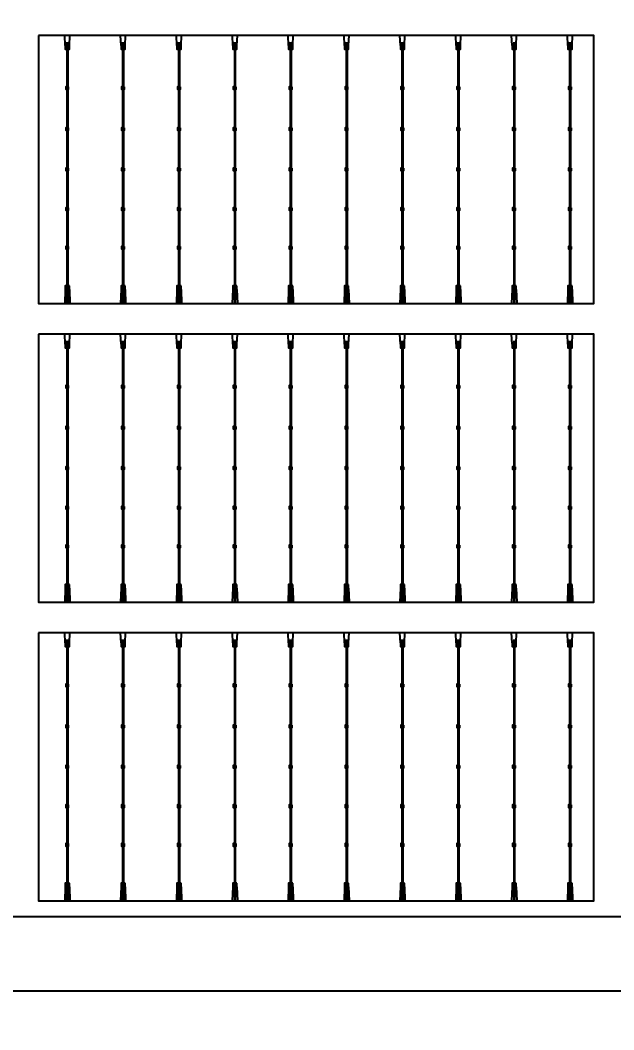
# Model space of a CAD drawing. Header units: millimetres. Extents: x 10297564 to 11610295, y -9287743 to -8409454.
# Drawn here: x 10426200 to 10428764, y -9107772 to -9103410 of the extents above; entities that cross this region are included whole.
import ezdxf

# ---------------------------------------------------------------- set-up
doc = ezdxf.new("R2010")
doc.units = ezdxf.units.MM
doc.header["$LTSCALE"] = 100
doc.layers.add('E1', color=1, linetype='Continuous')
doc.layers.add('Outline', color=5, linetype='Continuous', lineweight=25)
doc.styles.add('HL-S1', font='DotumChe.ttf')
doc.styles.add('MG', font='malgun.ttf')
doc.dimstyles.new('HL-100', dxfattribs={"dimscale": 100, "dimtxt": 3, "dimasz": 4, "dimexe": 2, "dimexo": 2, "dimgap": 1, "dimtad": 1, "dimdec": 0, "dimzin": 0, "dimlunit": 6, "dimtxsty": 'HL-S1', "dimblk": 'DOTSMALL', "dimcen": 4, "dimdle": 2, "dimclrd": 256, "dimclre": 256, "dimclrt": 4, "dimazin": 0, "dimtfac": 1, "dimtdec": 0, "dimtix": 1, "dimtmove": 2, "dimatfit": 3, "dimldrblk": 'DOTSMALL', "dimfxl": 1.5, "dimtolj": 1, "dimtzin": 0, "dimlwd": -1, "dimlwe": -1, "dimarcsym": 0})

# ---------------------------------------------------------------- blocks, each defined once
blk = doc.blocks.new('*D75')
at = {"layer": 'defpoints', "color": 0, "transparency": 16777216}
for p in [(10439230.2, -9073249.8), (10439230.2, -9073249.8), (10423426.7, -9107604.7)]:
    blk.add_point(p, dxfattribs=at)
at = {"layer": 'E1', "color": 1, "transparency": 16777216}
for p, q in [((10439593.6, -9073417), (10439593.6, -9073417)), ((10423593.8, -9107241.3), (10439063, -9073613.2)), ((10423790.1, -9107771.8), (10423790.1, -9107771.8))]:
    blk.add_line(p, q, dxfattribs=at)
for points in [[(10439002.4, -9073585.4), (10439123.6, -9073641.1), (10439230.2, -9073249.8)], [(10423533.3, -9107213.4), (10423654.4, -9107269.1), (10423426.7, -9107604.7)]]:
    blk.add_solid(points, dxfattribs=at)
at = {"layer": 'E1', "color": 7, "transparency": 16777216, "insert": (10430911.1, -9090235.3), "char_height": 500, "attachment_point": 5, "rotation": 65.2972, "style": 'MG'}
blk.add_mtext('\\A1;2711.1', dxfattribs=at)
blk = doc.blocks.new('_DotSmall')
at = {"color": 0, "linetype": 'ByBlock', "const_width": 0.5}
blk.add_lwpolyline([(-0.0625, 0, 1), (0.0625, 0, 1)], format="xyb", close=True, dxfattribs=at)

msp = doc.modelspace()

# ---------------------------------------------------------------- hatches: boundary and pattern name
at = {"true_color": 0x939598}
h = msp.add_hatch(color=252, dxfattribs=at)
h.dxf.hatch_style = 1
h.paths.add_polyline_path([(10426401.3, -9104633.6), (10426405.3, -9104633.6), (10426405.3, -9103505.2), (10426401.3, -9103505.2)])
h = msp.add_hatch(color=252, dxfattribs=at)
h.dxf.hatch_style = 1
h.paths.add_polyline_path([(10426642.6, -9104633.6), (10426646.6, -9104633.6), (10426646.6, -9103505.2), (10426642.6, -9103505.2)])
h = msp.add_hatch(color=252, dxfattribs=at)
h.dxf.hatch_style = 1
h.paths.add_polyline_path([(10426883.9, -9104633.6), (10426887.9, -9104633.6), (10426887.9, -9103505.2), (10426883.9, -9103505.2)])
h = msp.add_hatch(color=252, dxfattribs=at)
h.dxf.hatch_style = 1
h.paths.add_polyline_path([(10427125.2, -9104633.6), (10427129.2, -9104633.6), (10427129.2, -9103505.2), (10427125.2, -9103505.2)])
h = msp.add_hatch(color=252, dxfattribs=at)
h.dxf.hatch_style = 1
h.paths.add_polyline_path([(10427366.5, -9104633.6), (10427370.6, -9104633.6), (10427370.6, -9103505.2), (10427366.5, -9103505.2)])
h = msp.add_hatch(color=252, dxfattribs=at)
h.dxf.hatch_style = 1
h.paths.add_polyline_path([(10427607.8, -9104633.6), (10427611.9, -9104633.6), (10427611.9, -9103505.2), (10427607.8, -9103505.2)])
h = msp.add_hatch(color=252, dxfattribs=at)
h.dxf.hatch_style = 1
h.paths.add_polyline_path([(10427849.1, -9104633.6), (10427853.2, -9104633.6), (10427853.2, -9103505.2), (10427849.1, -9103505.2)])
h = msp.add_hatch(color=252, dxfattribs=at)
h.dxf.hatch_style = 1
h.paths.add_polyline_path([(10428090.4, -9104633.6), (10428094.5, -9104633.6), (10428094.5, -9103505.2), (10428090.4, -9103505.2)])
h = msp.add_hatch(color=252, dxfattribs=at)
h.dxf.hatch_style = 1
h.paths.add_polyline_path([(10428331.7, -9104633.6), (10428335.8, -9104633.6), (10428335.8, -9103505.2), (10428331.7, -9103505.2)])
h = msp.add_hatch(color=252, dxfattribs=at)
h.dxf.hatch_style = 1
h.paths.add_polyline_path([(10428573, -9104633.6), (10428577.1, -9104633.6), (10428577.1, -9103505.2), (10428573, -9103505.2)])
h = msp.add_hatch(color=252, dxfattribs=at)
h.dxf.hatch_style = 1
h.paths.add_polyline_path([(10426401.3, -9105923.8), (10426405.3, -9105923.8), (10426405.3, -9104795.5), (10426401.3, -9104795.5)])
h = msp.add_hatch(color=252, dxfattribs=at)
h.dxf.hatch_style = 1
h.paths.add_polyline_path([(10426642.6, -9105923.8), (10426646.6, -9105923.8), (10426646.6, -9104795.5), (10426642.6, -9104795.5)])
h = msp.add_hatch(color=252, dxfattribs=at)
h.dxf.hatch_style = 1
h.paths.add_polyline_path([(10426883.9, -9105923.8), (10426887.9, -9105923.8), (10426887.9, -9104795.5), (10426883.9, -9104795.5)])
h = msp.add_hatch(color=252, dxfattribs=at)
h.dxf.hatch_style = 1
h.paths.add_polyline_path([(10427125.2, -9105923.8), (10427129.2, -9105923.8), (10427129.2, -9104795.5), (10427125.2, -9104795.5)])
h = msp.add_hatch(color=252, dxfattribs=at)
h.dxf.hatch_style = 1
h.paths.add_polyline_path([(10427366.5, -9105923.8), (10427370.6, -9105923.8), (10427370.6, -9104795.5), (10427366.5, -9104795.5)])
h = msp.add_hatch(color=252, dxfattribs=at)
h.dxf.hatch_style = 1
h.paths.add_polyline_path([(10427607.8, -9105923.8), (10427611.9, -9105923.8), (10427611.9, -9104795.5), (10427607.8, -9104795.5)])
h = msp.add_hatch(color=252, dxfattribs=at)
h.dxf.hatch_style = 1
h.paths.add_polyline_path([(10427849.1, -9105923.8), (10427853.2, -9105923.8), (10427853.2, -9104795.5), (10427849.1, -9104795.5)])
h = msp.add_hatch(color=252, dxfattribs=at)
h.dxf.hatch_style = 1
h.paths.add_polyline_path([(10428090.4, -9105923.8), (10428094.5, -9105923.8), (10428094.5, -9104795.5), (10428090.4, -9104795.5)])
h = msp.add_hatch(color=252, dxfattribs=at)
h.dxf.hatch_style = 1
h.paths.add_polyline_path([(10428331.7, -9105923.8), (10428335.8, -9105923.8), (10428335.8, -9104795.5), (10428331.7, -9104795.5)])
h = msp.add_hatch(color=252, dxfattribs=at)
h.dxf.hatch_style = 1
h.paths.add_polyline_path([(10428573, -9105923.8), (10428577.1, -9105923.8), (10428577.1, -9104795.5), (10428573, -9104795.5)])
h = msp.add_hatch(color=252, dxfattribs=at)
h.dxf.hatch_style = 1
h.paths.add_polyline_path([(10426401.3, -9107214.1), (10426405.3, -9107214.1), (10426405.3, -9106085.7), (10426401.3, -9106085.7)])
h = msp.add_hatch(color=252, dxfattribs=at)
h.dxf.hatch_style = 1
h.paths.add_polyline_path([(10426642.6, -9107214.1), (10426646.6, -9107214.1), (10426646.6, -9106085.7), (10426642.6, -9106085.7)])
h = msp.add_hatch(color=252, dxfattribs=at)
h.dxf.hatch_style = 1
h.paths.add_polyline_path([(10426883.9, -9107214.1), (10426887.9, -9107214.1), (10426887.9, -9106085.7), (10426883.9, -9106085.7)])
h = msp.add_hatch(color=252, dxfattribs=at)
h.dxf.hatch_style = 1
h.paths.add_polyline_path([(10427125.2, -9107214.1), (10427129.2, -9107214.1), (10427129.2, -9106085.7), (10427125.2, -9106085.7)])
h = msp.add_hatch(color=252, dxfattribs=at)
h.dxf.hatch_style = 1
h.paths.add_polyline_path([(10427366.5, -9107214.1), (10427370.6, -9107214.1), (10427370.6, -9106085.7), (10427366.5, -9106085.7)])
h = msp.add_hatch(color=252, dxfattribs=at)
h.dxf.hatch_style = 1
h.paths.add_polyline_path([(10427607.8, -9107214.1), (10427611.9, -9107214.1), (10427611.9, -9106085.7), (10427607.8, -9106085.7)])
h = msp.add_hatch(color=252, dxfattribs=at)
h.dxf.hatch_style = 1
h.paths.add_polyline_path([(10427849.1, -9107214.1), (10427853.2, -9107214.1), (10427853.2, -9106085.7), (10427849.1, -9106085.7)])
h = msp.add_hatch(color=252, dxfattribs=at)
h.dxf.hatch_style = 1
h.paths.add_polyline_path([(10428090.4, -9107214.1), (10428094.5, -9107214.1), (10428094.5, -9106085.7), (10428090.4, -9106085.7)])
h = msp.add_hatch(color=252, dxfattribs=at)
h.dxf.hatch_style = 1
h.paths.add_polyline_path([(10428331.7, -9107214.1), (10428335.8, -9107214.1), (10428335.8, -9106085.7), (10428331.7, -9106085.7)])
h = msp.add_hatch(color=252, dxfattribs=at)
h.dxf.hatch_style = 1
h.paths.add_polyline_path([(10428573, -9107214.1), (10428577.1, -9107214.1), (10428577.1, -9106085.7), (10428573, -9106085.7)])

# ---------------------------------------------------------------- linework, layer by layer
for p, q in [((10426394.2, -9103519.2), (10426392.5, -9103475.9)), ((10426412.4, -9103519.2), (10426414.1, -9103475.9)), ((10426635.5, -9103519.2), (10426633.9, -9103475.9)), ((10426653.7, -9103519.2), (10426655.4, -9103475.9)), ((10426876.9, -9103519.2), (10426875.2, -9103475.9)), ((10426895, -9103519.2), (10426896.7, -9103475.9)), ((10427118.2, -9103519.2), (10427116.5, -9103475.9)), ((10427136.3, -9103519.2), (10427138, -9103475.9)), ((10427359.5, -9103519.2), (10427357.8, -9103475.9)), ((10427377.6, -9103519.2), (10427379.3, -9103475.9)), ((10427600.8, -9103519.2), (10427599.1, -9103475.9)), ((10427618.9, -9103519.2), (10427620.6, -9103475.9)), ((10427842.1, -9103519.2), (10427840.4, -9103475.9)), ((10427860.2, -9103519.2), (10427861.9, -9103475.9)), ((10428083.4, -9103519.2), (10428081.7, -9103475.9)), ((10428101.5, -9103519.2), (10428103.2, -9103475.9)), ((10428324.7, -9103519.2), (10428323, -9103475.9)), ((10428342.8, -9103519.2), (10428344.5, -9103475.9)), ((10428566, -9103519.2), (10428564.3, -9103475.9)), ((10428584.1, -9103519.2), (10428585.8, -9103475.9)), ((10426401.3, -9103505.2), (10426401.3, -9104633.6)), ((10426402.9, -9103697.7), (10426402.9, -9103535.2)), ((10426403.7, -9103697.7), (10426403.7, -9103535.2)), ((10426405.3, -9103505.2), (10426405.3, -9104633.6)), ((10426642.6, -9103505.2), (10426642.6, -9104633.6)), ((10426644.2, -9103697.7), (10426644.2, -9103535.2)), ((10426645, -9103697.7), (10426645, -9103535.2)), ((10426646.6, -9103505.2), (10426646.6, -9104633.6)), ((10426883.9, -9103505.2), (10426883.9, -9104633.6)), ((10426885.5, -9103697.7), (10426885.5, -9103535.2)), ((10426886.3, -9103697.7), (10426886.3, -9103535.2)), ((10426887.9, -9103505.2), (10426887.9, -9104633.6)), ((10427125.2, -9103505.2), (10427125.2, -9104633.6)), ((10427126.8, -9103697.7), (10427126.8, -9103535.2)), ((10427127.6, -9103697.7), (10427127.6, -9103535.2)), ((10427129.2, -9103505.2), (10427129.2, -9104633.6)), ((10427366.5, -9103505.2), (10427366.5, -9104633.6)), ((10427368.1, -9103697.7), (10427368.1, -9103535.2)), ((10427369, -9103697.7), (10427369, -9103535.2)), ((10427370.6, -9103505.2), (10427370.6, -9104633.6)), ((10427607.8, -9103505.2), (10427607.8, -9104633.6)), ((10427609.4, -9103697.7), (10427609.4, -9103535.2)), ((10427610.3, -9103697.7), (10427610.3, -9103535.2)), ((10427611.9, -9103505.2), (10427611.9, -9104633.6)), ((10427849.1, -9103505.2), (10427849.1, -9104633.6)), ((10427850.7, -9103697.7), (10427850.7, -9103535.2)), ((10427851.6, -9103697.7), (10427851.6, -9103535.2)), ((10427853.2, -9103505.2), (10427853.2, -9104633.6)), ((10428090.4, -9103505.2), (10428090.4, -9104633.6)), ((10428092, -9103697.7), (10428092, -9103535.2)), ((10428092.9, -9103697.7), (10428092.9, -9103535.2)), ((10428094.5, -9103505.2), (10428094.5, -9104633.6)), ((10428331.7, -9103505.2), (10428331.7, -9104633.6)), ((10428333.3, -9103697.7), (10428333.3, -9103535.2)), ((10428334.2, -9103697.7), (10428334.2, -9103535.2)), ((10428335.8, -9103505.2), (10428335.8, -9104633.6)), ((10428573, -9103505.2), (10428573, -9104633.6)), ((10428574.6, -9103697.7), (10428574.6, -9103535.2)), ((10428575.5, -9103697.7), (10428575.5, -9103535.2)), ((10428577.1, -9103505.2), (10428577.1, -9104633.6)), ((10426402.9, -9104048.7), (10426402.9, -9103708.2)), ((10426403.7, -9104048.7), (10426403.7, -9103708.2)), ((10426644.2, -9104048.7), (10426644.2, -9103708.2)), ((10426645, -9104048.7), (10426645, -9103708.2)), ((10426885.5, -9104048.7), (10426885.5, -9103708.2)), ((10426886.3, -9104048.7), (10426886.3, -9103708.2)), ((10427126.8, -9104048.7), (10427126.8, -9103708.2)), ((10427127.6, -9104048.7), (10427127.6, -9103708.2)), ((10427368.1, -9104048.7), (10427368.1, -9103708.2)), ((10427369, -9104048.7), (10427369, -9103708.2)), ((10427609.4, -9104048.7), (10427609.4, -9103708.2)), ((10427610.3, -9104048.7), (10427610.3, -9103708.2)), ((10427850.7, -9104048.7), (10427850.7, -9103708.2)), ((10427851.6, -9104048.7), (10427851.6, -9103708.2)), ((10428092, -9104048.7), (10428092, -9103708.2)), ((10428092.9, -9104048.7), (10428092.9, -9103708.2)), ((10428333.3, -9104048.7), (10428333.3, -9103708.2)), ((10428334.2, -9104048.7), (10428334.2, -9103708.2)), ((10428574.6, -9103874.6), (10428574.6, -9103708.2)), ((10428575.5, -9103874.6), (10428575.5, -9103708.2)), ((10428574.6, -9104048.7), (10428574.6, -9103885.1)), ((10428575.5, -9104048.7), (10428575.5, -9103885.1)), ((10426402.9, -9104572.7), (10426402.9, -9104059.1)), ((10426403.7, -9104572.7), (10426403.7, -9104059.1)), ((10426644.2, -9104572.7), (10426644.2, -9104059.1)), ((10426645, -9104572.7), (10426645, -9104059.1)), ((10426885.5, -9104572.7), (10426885.5, -9104059.1)), ((10426886.3, -9104572.7), (10426886.3, -9104059.1)), ((10427126.8, -9104572.7), (10427126.8, -9104059.1)), ((10427127.6, -9104572.7), (10427127.6, -9104059.1)), ((10427368.1, -9104572.7), (10427368.1, -9104059.1)), ((10427369, -9104572.7), (10427369, -9104059.1)), ((10427609.4, -9104572.7), (10427609.4, -9104059.1)), ((10427610.3, -9104572.7), (10427610.3, -9104059.1)), ((10427850.7, -9104572.7), (10427850.7, -9104059.1)), ((10427851.6, -9104572.7), (10427851.6, -9104059.1)), ((10428092, -9104572.7), (10428092, -9104059.1)), ((10428092.9, -9104572.7), (10428092.9, -9104059.1)), ((10428333.3, -9104220), (10428333.3, -9104059.1)), ((10428334.2, -9104220), (10428334.2, -9104059.1)), ((10428574.6, -9104220), (10428574.6, -9104059.1)), ((10428575.5, -9104220), (10428575.5, -9104059.1)), ((10428333.3, -9104572.7), (10428333.3, -9104230.4)), ((10428334.2, -9104572.7), (10428334.2, -9104230.4)), ((10428574.6, -9104572.7), (10428574.6, -9104230.4)), ((10428575.5, -9104572.7), (10428575.5, -9104230.4)), ((10426394.2, -9104573.4), (10426392.3, -9104633.6)), ((10426412.4, -9104573.4), (10426414.3, -9104633.6)), ((10426635.5, -9104573.4), (10426633.6, -9104633.6)), ((10426653.7, -9104573.4), (10426655.6, -9104633.6)), ((10426876.9, -9104573.4), (10426874.9, -9104633.6)), ((10426895, -9104573.4), (10426896.9, -9104633.6)), ((10427118.2, -9104573.4), (10427116.2, -9104633.6)), ((10427136.3, -9104573.4), (10427138.3, -9104633.6)), ((10427359.5, -9104573.4), (10427357.5, -9104633.6)), ((10427377.6, -9104573.4), (10427379.6, -9104633.6)), ((10427600.8, -9104573.4), (10427598.8, -9104633.6)), ((10427618.9, -9104573.4), (10427620.9, -9104633.6)), ((10427842.1, -9104573.4), (10427840.1, -9104633.6)), ((10427860.2, -9104573.4), (10427862.2, -9104633.6)), ((10428083.4, -9104573.4), (10428081.4, -9104633.6)), ((10428101.5, -9104573.4), (10428103.5, -9104633.6)), ((10428324.7, -9104573.4), (10428322.7, -9104633.6)), ((10428342.8, -9104573.4), (10428344.8, -9104633.6)), ((10428566, -9104573.4), (10428564, -9104633.6)), ((10428584.1, -9104573.4), (10428586.1, -9104633.6)), ((10426394.2, -9104809.4), (10426392.5, -9104766.1)), ((10426401.3, -9104795.5), (10426401.3, -9105923.8)), ((10426405.3, -9104795.5), (10426405.3, -9105923.8)), ((10426412.4, -9104809.4), (10426414.1, -9104766.1)), ((10426635.5, -9104809.4), (10426633.9, -9104766.1)), ((10426642.6, -9104795.5), (10426642.6, -9105923.8)), ((10426646.6, -9104795.5), (10426646.6, -9105923.8)), ((10426653.7, -9104809.4), (10426655.4, -9104766.1)), ((10426876.9, -9104809.4), (10426875.2, -9104766.1)), ((10426883.9, -9104795.5), (10426883.9, -9105923.8)), ((10426887.9, -9104795.5), (10426887.9, -9105923.8)), ((10426895, -9104809.4), (10426896.7, -9104766.1)), ((10427118.2, -9104809.4), (10427116.5, -9104766.1)), ((10427125.2, -9104795.5), (10427125.2, -9105923.8)), ((10427129.2, -9104795.5), (10427129.2, -9105923.8)), ((10427136.3, -9104809.4), (10427138, -9104766.1)), ((10427359.5, -9104809.4), (10427357.8, -9104766.1)), ((10427366.5, -9104795.5), (10427366.5, -9105923.8)), ((10427370.6, -9104795.5), (10427370.6, -9105923.8)), ((10427377.6, -9104809.4), (10427379.3, -9104766.1)), ((10427600.8, -9104809.4), (10427599.1, -9104766.1)), ((10427607.8, -9104795.5), (10427607.8, -9105923.8)), ((10427611.9, -9104795.5), (10427611.9, -9105923.8)), ((10427618.9, -9104809.4), (10427620.6, -9104766.1)), ((10427842.1, -9104809.4), (10427840.4, -9104766.1)), ((10427849.1, -9104795.5), (10427849.1, -9105923.8)), ((10427853.2, -9104795.5), (10427853.2, -9105923.8)), ((10427860.2, -9104809.4), (10427861.9, -9104766.1)), ((10428083.4, -9104809.4), (10428081.7, -9104766.1)), ((10428090.4, -9104795.5), (10428090.4, -9105923.8)), ((10428094.5, -9104795.5), (10428094.5, -9105923.8)), ((10428101.5, -9104809.4), (10428103.2, -9104766.1)), ((10428324.7, -9104809.4), (10428323, -9104766.1)), ((10428331.7, -9104795.5), (10428331.7, -9105923.8)), ((10428335.8, -9104795.5), (10428335.8, -9105923.8)), ((10428342.8, -9104809.4), (10428344.5, -9104766.1)), ((10428566, -9104809.4), (10428564.3, -9104766.1)), ((10428573, -9104795.5), (10428573, -9105923.8)), ((10428577.1, -9104795.5), (10428577.1, -9105923.8)), ((10428584.1, -9104809.4), (10428585.8, -9104766.1)), ((10426402.9, -9104988), (10426402.9, -9104825.5)), ((10426403.7, -9104988), (10426403.7, -9104825.5)), ((10426644.2, -9104988), (10426644.2, -9104825.5)), ((10426645, -9104988), (10426645, -9104825.5)), ((10426885.5, -9104988), (10426885.5, -9104825.5)), ((10426886.3, -9104988), (10426886.3, -9104825.5)), ((10427126.8, -9104988), (10427126.8, -9104825.5)), ((10427127.6, -9104988), (10427127.6, -9104825.5)), ((10427368.1, -9104988), (10427368.1, -9104825.5)), ((10427369, -9104988), (10427369, -9104825.5)), ((10427609.4, -9104988), (10427609.4, -9104825.5)), ((10427610.3, -9104988), (10427610.3, -9104825.5)), ((10427850.7, -9104988), (10427850.7, -9104825.5)), ((10427851.6, -9104988), (10427851.6, -9104825.5)), ((10428092, -9104988), (10428092, -9104825.5)), ((10428092.9, -9104988), (10428092.9, -9104825.5)), ((10428333.3, -9104988), (10428333.3, -9104825.5)), ((10428334.2, -9104988), (10428334.2, -9104825.5)), ((10428574.6, -9104988), (10428574.6, -9104825.5)), ((10428575.5, -9104988), (10428575.5, -9104825.5)), ((10426402.9, -9105338.9), (10426402.9, -9104998.4)), ((10426403.7, -9105338.9), (10426403.7, -9104998.4)), ((10426644.2, -9105338.9), (10426644.2, -9104998.4)), ((10426645, -9105338.9), (10426645, -9104998.4)), ((10426885.5, -9105338.9), (10426885.5, -9104998.4)), ((10426886.3, -9105338.9), (10426886.3, -9104998.4)), ((10427126.8, -9105338.9), (10427126.8, -9104998.4)), ((10427127.6, -9105338.9), (10427127.6, -9104998.4)), ((10427368.1, -9105338.9), (10427368.1, -9104998.4)), ((10427369, -9105338.9), (10427369, -9104998.4)), ((10427609.4, -9105338.9), (10427609.4, -9104998.4)), ((10427610.3, -9105338.9), (10427610.3, -9104998.4)), ((10427850.7, -9105338.9), (10427850.7, -9104998.4)), ((10427851.6, -9105338.9), (10427851.6, -9104998.4)), ((10428092, -9105338.9), (10428092, -9104998.4)), ((10428092.9, -9105338.9), (10428092.9, -9104998.4)), ((10428333.3, -9105338.9), (10428333.3, -9104998.4)), ((10428334.2, -9105338.9), (10428334.2, -9104998.4)), ((10428574.6, -9105164.8), (10428574.6, -9104998.4)), ((10428575.5, -9105164.8), (10428575.5, -9104998.4)), ((10428574.6, -9105338.9), (10428574.6, -9105175.3)), ((10428575.5, -9105338.9), (10428575.5, -9105175.3)), ((10426402.9, -9105862.9), (10426402.9, -9105349.4)), ((10426403.7, -9105862.9), (10426403.7, -9105349.4)), ((10426644.2, -9105862.9), (10426644.2, -9105349.4)), ((10426645, -9105862.9), (10426645, -9105349.4)), ((10426885.5, -9105862.9), (10426885.5, -9105349.4)), ((10426886.3, -9105862.9), (10426886.3, -9105349.4)), ((10427126.8, -9105862.9), (10427126.8, -9105349.4)), ((10427127.6, -9105862.9), (10427127.6, -9105349.4)), ((10427368.1, -9105862.9), (10427368.1, -9105349.4)), ((10427369, -9105862.9), (10427369, -9105349.4)), ((10427609.4, -9105862.9), (10427609.4, -9105349.4)), ((10427610.3, -9105862.9), (10427610.3, -9105349.4)), ((10427850.7, -9105862.9), (10427850.7, -9105349.4)), ((10427851.6, -9105862.9), (10427851.6, -9105349.4)), ((10428092, -9105862.9), (10428092, -9105349.4)), ((10428092.9, -9105862.9), (10428092.9, -9105349.4)), ((10428333.3, -9105510.2), (10428333.3, -9105349.4)), ((10428334.2, -9105510.2), (10428334.2, -9105349.4)), ((10428574.6, -9105510.2), (10428574.6, -9105349.4)), ((10428575.5, -9105510.2), (10428575.5, -9105349.4)), ((10428333.3, -9105862.9), (10428333.3, -9105520.6)), ((10428334.2, -9105862.9), (10428334.2, -9105520.6)), ((10428574.6, -9105862.9), (10428574.6, -9105520.6)), ((10428575.5, -9105862.9), (10428575.5, -9105520.6)), ((10426394.2, -9105863.6), (10426392.3, -9105923.8)), ((10426412.4, -9105863.6), (10426414.3, -9105923.8)), ((10426635.5, -9105863.6), (10426633.6, -9105923.8)), ((10426653.7, -9105863.6), (10426655.6, -9105923.8)), ((10426876.9, -9105863.6), (10426874.9, -9105923.8)), ((10426895, -9105863.6), (10426896.9, -9105923.8)), ((10427118.2, -9105863.6), (10427116.2, -9105923.8)), ((10427136.3, -9105863.6), (10427138.3, -9105923.8)), ((10427359.5, -9105863.6), (10427357.5, -9105923.8)), ((10427377.6, -9105863.6), (10427379.6, -9105923.8)), ((10427600.8, -9105863.6), (10427598.8, -9105923.8)), ((10427618.9, -9105863.6), (10427620.9, -9105923.8)), ((10427842.1, -9105863.6), (10427840.1, -9105923.8)), ((10427860.2, -9105863.6), (10427862.2, -9105923.8)), ((10428083.4, -9105863.6), (10428081.4, -9105923.8)), ((10428101.5, -9105863.6), (10428103.5, -9105923.8)), ((10428324.7, -9105863.6), (10428322.7, -9105923.8)), ((10428342.8, -9105863.6), (10428344.8, -9105923.8)), ((10428566, -9105863.6), (10428564, -9105923.8)), ((10428584.1, -9105863.6), (10428586.1, -9105923.8)), ((10426394.2, -9106099.7), (10426392.5, -9106056.4)), ((10426412.4, -9106099.7), (10426414.1, -9106056.4)), ((10426635.5, -9106099.7), (10426633.9, -9106056.4)), ((10426653.7, -9106099.7), (10426655.4, -9106056.4)), ((10426876.9, -9106099.7), (10426875.2, -9106056.4)), ((10426895, -9106099.7), (10426896.7, -9106056.4)), ((10427118.2, -9106099.7), (10427116.5, -9106056.4)), ((10427136.3, -9106099.7), (10427138, -9106056.4)), ((10427359.5, -9106099.7), (10427357.8, -9106056.4)), ((10427377.6, -9106099.7), (10427379.3, -9106056.4)), ((10427600.8, -9106099.7), (10427599.1, -9106056.4)), ((10427618.9, -9106099.7), (10427620.6, -9106056.4)), ((10427842.1, -9106099.7), (10427840.4, -9106056.4)), ((10427860.2, -9106099.7), (10427861.9, -9106056.4)), ((10428083.4, -9106099.7), (10428081.7, -9106056.4)), ((10428101.5, -9106099.7), (10428103.2, -9106056.4)), ((10428324.7, -9106099.7), (10428323, -9106056.4)), ((10428342.8, -9106099.7), (10428344.5, -9106056.4)), ((10428566, -9106099.7), (10428564.3, -9106056.4)), ((10428584.1, -9106099.7), (10428585.8, -9106056.4)), ((10426401.3, -9106085.7), (10426401.3, -9107214.1)), ((10426402.9, -9106278.2), (10426402.9, -9106115.7)), ((10426403.7, -9106278.2), (10426403.7, -9106115.7)), ((10426405.3, -9106085.7), (10426405.3, -9107214.1)), ((10426642.6, -9106085.7), (10426642.6, -9107214.1)), ((10426644.2, -9106278.2), (10426644.2, -9106115.7)), ((10426645, -9106278.2), (10426645, -9106115.7)), ((10426646.6, -9106085.7), (10426646.6, -9107214.1)), ((10426883.9, -9106085.7), (10426883.9, -9107214.1)), ((10426885.5, -9106278.2), (10426885.5, -9106115.7)), ((10426886.3, -9106278.2), (10426886.3, -9106115.7)), ((10426887.9, -9106085.7), (10426887.9, -9107214.1)), ((10427125.2, -9106085.7), (10427125.2, -9107214.1)), ((10427126.8, -9106278.2), (10427126.8, -9106115.7)), ((10427127.6, -9106278.2), (10427127.6, -9106115.7)), ((10427129.2, -9106085.7), (10427129.2, -9107214.1)), ((10427366.5, -9106085.7), (10427366.5, -9107214.1)), ((10427368.1, -9106278.2), (10427368.1, -9106115.7)), ((10427369, -9106278.2), (10427369, -9106115.7)), ((10427370.6, -9106085.7), (10427370.6, -9107214.1)), ((10427607.8, -9106085.7), (10427607.8, -9107214.1)), ((10427609.4, -9106278.2), (10427609.4, -9106115.7)), ((10427610.3, -9106278.2), (10427610.3, -9106115.7)), ((10427611.9, -9106085.7), (10427611.9, -9107214.1)), ((10427849.1, -9106085.7), (10427849.1, -9107214.1)), ((10427850.7, -9106278.2), (10427850.7, -9106115.7)), ((10427851.6, -9106278.2), (10427851.6, -9106115.7)), ((10427853.2, -9106085.7), (10427853.2, -9107214.1)), ((10428090.4, -9106085.7), (10428090.4, -9107214.1)), ((10428092, -9106278.2), (10428092, -9106115.7)), ((10428092.9, -9106278.2), (10428092.9, -9106115.7)), ((10428094.5, -9106085.7), (10428094.5, -9107214.1)), ((10428331.7, -9106085.7), (10428331.7, -9107214.1)), ((10428333.3, -9106278.2), (10428333.3, -9106115.7)), ((10428334.2, -9106278.2), (10428334.2, -9106115.7)), ((10428335.8, -9106085.7), (10428335.8, -9107214.1)), ((10428573, -9106085.7), (10428573, -9107214.1)), ((10428574.6, -9106278.2), (10428574.6, -9106115.7)), ((10428575.5, -9106278.2), (10428575.5, -9106115.7)), ((10428577.1, -9106085.7), (10428577.1, -9107214.1)), ((10426402.9, -9106629.2), (10426402.9, -9106288.7)), ((10426403.7, -9106629.2), (10426403.7, -9106288.7)), ((10426644.2, -9106629.2), (10426644.2, -9106288.7)), ((10426645, -9106629.2), (10426645, -9106288.7)), ((10426885.5, -9106629.2), (10426885.5, -9106288.7)), ((10426886.3, -9106629.2), (10426886.3, -9106288.7)), ((10427126.8, -9106629.2), (10427126.8, -9106288.7)), ((10427127.6, -9106629.2), (10427127.6, -9106288.7)), ((10427368.1, -9106629.2), (10427368.1, -9106288.7)), ((10427369, -9106629.2), (10427369, -9106288.7)), ((10427609.4, -9106629.2), (10427609.4, -9106288.7)), ((10427610.3, -9106629.2), (10427610.3, -9106288.7)), ((10427850.7, -9106629.2), (10427850.7, -9106288.7)), ((10427851.6, -9106629.2), (10427851.6, -9106288.7)), ((10428092, -9106629.2), (10428092, -9106288.7)), ((10428092.9, -9106629.2), (10428092.9, -9106288.7)), ((10428333.3, -9106629.2), (10428333.3, -9106288.7)), ((10428334.2, -9106629.2), (10428334.2, -9106288.7)), ((10428574.6, -9106455.1), (10428574.6, -9106288.7)), ((10428575.5, -9106455.1), (10428575.5, -9106288.7)), ((10428574.6, -9106629.2), (10428574.6, -9106465.5)), ((10428575.5, -9106629.2), (10428575.5, -9106465.5)), ((10426402.9, -9107153.2), (10426402.9, -9106639.6)), ((10426403.7, -9107153.2), (10426403.7, -9106639.6)), ((10426644.2, -9107153.2), (10426644.2, -9106639.6)), ((10426645, -9107153.2), (10426645, -9106639.6)), ((10426885.5, -9107153.2), (10426885.5, -9106639.6)), ((10426886.3, -9107153.2), (10426886.3, -9106639.6)), ((10427126.8, -9107153.2), (10427126.8, -9106639.6)), ((10427127.6, -9107153.2), (10427127.6, -9106639.6)), ((10427368.1, -9107153.2), (10427368.1, -9106639.6)), ((10427369, -9107153.2), (10427369, -9106639.6)), ((10427609.4, -9107153.2), (10427609.4, -9106639.6)), ((10427610.3, -9107153.2), (10427610.3, -9106639.6)), ((10427850.7, -9107153.2), (10427850.7, -9106639.6)), ((10427851.6, -9107153.2), (10427851.6, -9106639.6)), ((10428092, -9107153.2), (10428092, -9106639.6)), ((10428092.9, -9107153.2), (10428092.9, -9106639.6)), ((10428333.3, -9106800.4), (10428333.3, -9106639.6)), ((10428334.2, -9106800.4), (10428334.2, -9106639.6)), ((10428574.6, -9106800.4), (10428574.6, -9106639.6)), ((10428575.5, -9106800.4), (10428575.5, -9106639.6)), ((10428333.3, -9107153.2), (10428333.3, -9106810.9)), ((10428334.2, -9107153.2), (10428334.2, -9106810.9)), ((10428574.6, -9107153.2), (10428574.6, -9106810.9)), ((10428575.5, -9107153.2), (10428575.5, -9106810.9)), ((10426394.2, -9107153.9), (10426392.3, -9107214.1)), ((10426412.4, -9107153.9), (10426414.3, -9107214.1)), ((10426635.5, -9107153.9), (10426633.6, -9107214.1)), ((10426653.7, -9107153.9), (10426655.6, -9107214.1)), ((10426876.9, -9107153.9), (10426874.9, -9107214.1)), ((10426895, -9107153.9), (10426896.9, -9107214.1)), ((10427118.2, -9107153.9), (10427116.2, -9107214.1)), ((10427136.3, -9107153.9), (10427138.3, -9107214.1)), ((10427359.5, -9107153.9), (10427357.5, -9107214.1)), ((10427377.6, -9107153.9), (10427379.6, -9107214.1)), ((10427600.8, -9107153.9), (10427598.8, -9107214.1)), ((10427618.9, -9107153.9), (10427620.9, -9107214.1)), ((10427842.1, -9107153.9), (10427840.1, -9107214.1)), ((10427860.2, -9107153.9), (10427862.2, -9107214.1)), ((10428083.4, -9107153.9), (10428081.4, -9107214.1)), ((10428101.5, -9107153.9), (10428103.5, -9107214.1)), ((10428324.7, -9107153.9), (10428322.7, -9107214.1)), ((10428342.8, -9107153.9), (10428344.8, -9107214.1)), ((10428566, -9107153.9), (10428564, -9107214.1)), ((10428584.1, -9107153.9), (10428586.1, -9107214.1)), ((10423705.6, -9107282.5), (10438951.2, -9107282.5)), ((10439230.2, -9107604.7), (10423426.7, -9107604.7))]:
    msp.add_line(p, q)
at = {"color": 4}
for points in [[(10426412.4, -9103519.2), (10426394.2, -9103519.2), (10426394.2, -9103535.2), (10426412.4, -9103535.2)], [(10426653.7, -9103519.2), (10426635.5, -9103519.2), (10426635.5, -9103535.2), (10426653.7, -9103535.2)], [(10426895, -9103519.2), (10426876.9, -9103519.2), (10426876.9, -9103535.2), (10426895, -9103535.2)], [(10427136.3, -9103519.2), (10427118.2, -9103519.2), (10427118.2, -9103535.2), (10427136.3, -9103535.2)], [(10427377.6, -9103519.2), (10427359.5, -9103519.2), (10427359.5, -9103535.2), (10427377.6, -9103535.2)], [(10427618.9, -9103519.2), (10427600.8, -9103519.2), (10427600.8, -9103535.2), (10427618.9, -9103535.2)], [(10427860.2, -9103519.2), (10427842.1, -9103519.2), (10427842.1, -9103535.2), (10427860.2, -9103535.2)], [(10428101.5, -9103519.2), (10428083.4, -9103519.2), (10428083.4, -9103535.2), (10428101.5, -9103535.2)], [(10428342.8, -9103519.2), (10428324.7, -9103519.2), (10428324.7, -9103535.2), (10428342.8, -9103535.2)], [(10428584.1, -9103519.2), (10428566, -9103519.2), (10428566, -9103535.2), (10428584.1, -9103535.2)], [(10426409.2, -9103697.7), (10426396.7, -9103697.7), (10426396.7, -9103708.2), (10426409.2, -9103708.2)], [(10426650.5, -9103697.7), (10426638, -9103697.7), (10426638, -9103708.2), (10426650.5, -9103708.2)], [(10426891.8, -9103697.7), (10426879.3, -9103697.7), (10426879.3, -9103708.2), (10426891.8, -9103708.2)], [(10427133.2, -9103697.7), (10427120.6, -9103697.7), (10427120.6, -9103708.2), (10427133.2, -9103708.2)], [(10427374.5, -9103697.7), (10427361.9, -9103697.7), (10427361.9, -9103708.2), (10427374.5, -9103708.2)], [(10427615.8, -9103697.7), (10427603.2, -9103697.7), (10427603.2, -9103708.2), (10427615.8, -9103708.2)], [(10427857.1, -9103697.7), (10427844.5, -9103697.7), (10427844.5, -9103708.2), (10427857.1, -9103708.2)], [(10428098.4, -9103697.7), (10428085.8, -9103697.7), (10428085.8, -9103708.2), (10428098.4, -9103708.2)], [(10428339.7, -9103697.7), (10428327.1, -9103697.7), (10428327.1, -9103708.2), (10428339.7, -9103708.2)], [(10428581, -9103697.7), (10428568.4, -9103697.7), (10428568.4, -9103708.2), (10428581, -9103708.2)], [(10426409.2, -9103874.6), (10426396.7, -9103874.6), (10426396.7, -9103885.1), (10426409.2, -9103885.1)], [(10426650.5, -9103874.6), (10426638, -9103874.6), (10426638, -9103885.1), (10426650.5, -9103885.1)], [(10426891.8, -9103874.6), (10426879.3, -9103874.6), (10426879.3, -9103885.1), (10426891.8, -9103885.1)], [(10427133.2, -9103874.6), (10427120.6, -9103874.6), (10427120.6, -9103885.1), (10427133.2, -9103885.1)], [(10427374.5, -9103874.6), (10427361.9, -9103874.6), (10427361.9, -9103885.1), (10427374.5, -9103885.1)], [(10427615.8, -9103874.6), (10427603.2, -9103874.6), (10427603.2, -9103885.1), (10427615.8, -9103885.1)], [(10427857.1, -9103874.6), (10427844.5, -9103874.6), (10427844.5, -9103885.1), (10427857.1, -9103885.1)], [(10428098.4, -9103874.6), (10428085.8, -9103874.6), (10428085.8, -9103885.1), (10428098.4, -9103885.1)], [(10428339.7, -9103874.6), (10428327.1, -9103874.6), (10428327.1, -9103885.1), (10428339.7, -9103885.1)], [(10428581, -9103874.6), (10428568.4, -9103874.6), (10428568.4, -9103885.1), (10428581, -9103885.1)], [(10426409.2, -9104048.7), (10426396.7, -9104048.7), (10426396.7, -9104059.1), (10426409.2, -9104059.1)], [(10426650.5, -9104048.7), (10426638, -9104048.7), (10426638, -9104059.1), (10426650.5, -9104059.1)], [(10426891.8, -9104048.7), (10426879.3, -9104048.7), (10426879.3, -9104059.1), (10426891.8, -9104059.1)], [(10427133.2, -9104048.7), (10427120.6, -9104048.7), (10427120.6, -9104059.1), (10427133.2, -9104059.1)], [(10427374.5, -9104048.7), (10427361.9, -9104048.7), (10427361.9, -9104059.1), (10427374.5, -9104059.1)], [(10427615.8, -9104048.7), (10427603.2, -9104048.7), (10427603.2, -9104059.1), (10427615.8, -9104059.1)], [(10427857.1, -9104048.7), (10427844.5, -9104048.7), (10427844.5, -9104059.1), (10427857.1, -9104059.1)], [(10428098.4, -9104048.7), (10428085.8, -9104048.7), (10428085.8, -9104059.1), (10428098.4, -9104059.1)], [(10428339.7, -9104048.7), (10428327.1, -9104048.7), (10428327.1, -9104059.1), (10428339.7, -9104059.1)], [(10428581, -9104048.7), (10428568.4, -9104048.7), (10428568.4, -9104059.1), (10428581, -9104059.1)], [(10426409.2, -9104220), (10426396.7, -9104220), (10426396.7, -9104230.4), (10426409.2, -9104230.4)], [(10426650.5, -9104220), (10426638, -9104220), (10426638, -9104230.4), (10426650.5, -9104230.4)], [(10426891.8, -9104220), (10426879.3, -9104220), (10426879.3, -9104230.4), (10426891.8, -9104230.4)], [(10427133.2, -9104220), (10427120.6, -9104220), (10427120.6, -9104230.4), (10427133.2, -9104230.4)], [(10427374.5, -9104220), (10427361.9, -9104220), (10427361.9, -9104230.4), (10427374.5, -9104230.4)], [(10427615.8, -9104220), (10427603.2, -9104220), (10427603.2, -9104230.4), (10427615.8, -9104230.4)], [(10427857.1, -9104220), (10427844.5, -9104220), (10427844.5, -9104230.4), (10427857.1, -9104230.4)], [(10428098.4, -9104220), (10428085.8, -9104220), (10428085.8, -9104230.4), (10428098.4, -9104230.4)], [(10428339.7, -9104220), (10428327.1, -9104220), (10428327.1, -9104230.4), (10428339.7, -9104230.4)], [(10428581, -9104220), (10428568.4, -9104220), (10428568.4, -9104230.4), (10428581, -9104230.4)], [(10426409.2, -9104387.1), (10426396.7, -9104387.1), (10426396.7, -9104397.5), (10426409.2, -9104397.5)], [(10426650.5, -9104387.1), (10426638, -9104387.1), (10426638, -9104397.5), (10426650.5, -9104397.5)], [(10426891.8, -9104387.1), (10426879.3, -9104387.1), (10426879.3, -9104397.5), (10426891.8, -9104397.5)], [(10427133.2, -9104387.1), (10427120.6, -9104387.1), (10427120.6, -9104397.5), (10427133.2, -9104397.5)], [(10427374.5, -9104387.1), (10427361.9, -9104387.1), (10427361.9, -9104397.5), (10427374.5, -9104397.5)], [(10427615.8, -9104387.1), (10427603.2, -9104387.1), (10427603.2, -9104397.5), (10427615.8, -9104397.5)], [(10427857.1, -9104387.1), (10427844.5, -9104387.1), (10427844.5, -9104397.5), (10427857.1, -9104397.5)], [(10428098.4, -9104387.1), (10428085.8, -9104387.1), (10428085.8, -9104397.5), (10428098.4, -9104397.5)], [(10428339.7, -9104387.1), (10428327.1, -9104387.1), (10428327.1, -9104397.5), (10428339.7, -9104397.5)], [(10428581, -9104387.1), (10428568.4, -9104387.1), (10428568.4, -9104397.5), (10428581, -9104397.5)], [(10426412.4, -9104557.4), (10426394.2, -9104557.4), (10426394.2, -9104573.4), (10426412.4, -9104573.4)], [(10426653.7, -9104557.4), (10426635.5, -9104557.4), (10426635.5, -9104573.4), (10426653.7, -9104573.4)], [(10426895, -9104557.4), (10426876.9, -9104557.4), (10426876.9, -9104573.4), (10426895, -9104573.4)], [(10427136.3, -9104557.4), (10427118.2, -9104557.4), (10427118.2, -9104573.4), (10427136.3, -9104573.4)], [(10427377.6, -9104557.4), (10427359.5, -9104557.4), (10427359.5, -9104573.4), (10427377.6, -9104573.4)], [(10427618.9, -9104557.4), (10427600.8, -9104557.4), (10427600.8, -9104573.4), (10427618.9, -9104573.4)], [(10427860.2, -9104557.4), (10427842.1, -9104557.4), (10427842.1, -9104573.4), (10427860.2, -9104573.4)], [(10428101.5, -9104557.4), (10428083.4, -9104557.4), (10428083.4, -9104573.4), (10428101.5, -9104573.4)], [(10428342.8, -9104557.4), (10428324.7, -9104557.4), (10428324.7, -9104573.4), (10428342.8, -9104573.4)], [(10428584.1, -9104557.4), (10428566, -9104557.4), (10428566, -9104573.4), (10428584.1, -9104573.4)], [(10426412.4, -9104809.4), (10426394.2, -9104809.4), (10426394.2, -9104825.5), (10426412.4, -9104825.5)], [(10426653.7, -9104809.4), (10426635.5, -9104809.4), (10426635.5, -9104825.5), (10426653.7, -9104825.5)], [(10426895, -9104809.4), (10426876.9, -9104809.4), (10426876.9, -9104825.5), (10426895, -9104825.5)], [(10427136.3, -9104809.4), (10427118.2, -9104809.4), (10427118.2, -9104825.5), (10427136.3, -9104825.5)], [(10427377.6, -9104809.4), (10427359.5, -9104809.4), (10427359.5, -9104825.5), (10427377.6, -9104825.5)], [(10427618.9, -9104809.4), (10427600.8, -9104809.4), (10427600.8, -9104825.5), (10427618.9, -9104825.5)], [(10427860.2, -9104809.4), (10427842.1, -9104809.4), (10427842.1, -9104825.5), (10427860.2, -9104825.5)], [(10428101.5, -9104809.4), (10428083.4, -9104809.4), (10428083.4, -9104825.5), (10428101.5, -9104825.5)], [(10428342.8, -9104809.4), (10428324.7, -9104809.4), (10428324.7, -9104825.5), (10428342.8, -9104825.5)], [(10428584.1, -9104809.4), (10428566, -9104809.4), (10428566, -9104825.5), (10428584.1, -9104825.5)], [(10426409.2, -9104988), (10426396.7, -9104988), (10426396.7, -9104998.4), (10426409.2, -9104998.4)], [(10426650.5, -9104988), (10426638, -9104988), (10426638, -9104998.4), (10426650.5, -9104998.4)], [(10426891.8, -9104988), (10426879.3, -9104988), (10426879.3, -9104998.4), (10426891.8, -9104998.4)], [(10427133.2, -9104988), (10427120.6, -9104988), (10427120.6, -9104998.4), (10427133.2, -9104998.4)], [(10427374.5, -9104988), (10427361.9, -9104988), (10427361.9, -9104998.4), (10427374.5, -9104998.4)], [(10427615.8, -9104988), (10427603.2, -9104988), (10427603.2, -9104998.4), (10427615.8, -9104998.4)], [(10427857.1, -9104988), (10427844.5, -9104988), (10427844.5, -9104998.4), (10427857.1, -9104998.4)], [(10428098.4, -9104988), (10428085.8, -9104988), (10428085.8, -9104998.4), (10428098.4, -9104998.4)], [(10428339.7, -9104988), (10428327.1, -9104988), (10428327.1, -9104998.4), (10428339.7, -9104998.4)], [(10428581, -9104988), (10428568.4, -9104988), (10428568.4, -9104998.4), (10428581, -9104998.4)], [(10426409.2, -9105164.8), (10426396.7, -9105164.8), (10426396.7, -9105175.3), (10426409.2, -9105175.3)], [(10426650.5, -9105164.8), (10426638, -9105164.8), (10426638, -9105175.3), (10426650.5, -9105175.3)], [(10426891.8, -9105164.8), (10426879.3, -9105164.8), (10426879.3, -9105175.3), (10426891.8, -9105175.3)], [(10427133.2, -9105164.8), (10427120.6, -9105164.8), (10427120.6, -9105175.3), (10427133.2, -9105175.3)], [(10427374.5, -9105164.8), (10427361.9, -9105164.8), (10427361.9, -9105175.3), (10427374.5, -9105175.3)], [(10427615.8, -9105164.8), (10427603.2, -9105164.8), (10427603.2, -9105175.3), (10427615.8, -9105175.3)], [(10427857.1, -9105164.8), (10427844.5, -9105164.8), (10427844.5, -9105175.3), (10427857.1, -9105175.3)], [(10428098.4, -9105164.8), (10428085.8, -9105164.8), (10428085.8, -9105175.3), (10428098.4, -9105175.3)], [(10428339.7, -9105164.8), (10428327.1, -9105164.8), (10428327.1, -9105175.3), (10428339.7, -9105175.3)], [(10428581, -9105164.8), (10428568.4, -9105164.8), (10428568.4, -9105175.3), (10428581, -9105175.3)], [(10426409.2, -9105338.9), (10426396.7, -9105338.9), (10426396.7, -9105349.4), (10426409.2, -9105349.4)], [(10426650.5, -9105338.9), (10426638, -9105338.9), (10426638, -9105349.4), (10426650.5, -9105349.4)], [(10426891.8, -9105338.9), (10426879.3, -9105338.9), (10426879.3, -9105349.4), (10426891.8, -9105349.4)], [(10427133.2, -9105338.9), (10427120.6, -9105338.9), (10427120.6, -9105349.4), (10427133.2, -9105349.4)], [(10427374.5, -9105338.9), (10427361.9, -9105338.9), (10427361.9, -9105349.4), (10427374.5, -9105349.4)], [(10427615.8, -9105338.9), (10427603.2, -9105338.9), (10427603.2, -9105349.4), (10427615.8, -9105349.4)], [(10427857.1, -9105338.9), (10427844.5, -9105338.9), (10427844.5, -9105349.4), (10427857.1, -9105349.4)], [(10428098.4, -9105338.9), (10428085.8, -9105338.9), (10428085.8, -9105349.4), (10428098.4, -9105349.4)], [(10428339.7, -9105338.9), (10428327.1, -9105338.9), (10428327.1, -9105349.4), (10428339.7, -9105349.4)], [(10428581, -9105338.9), (10428568.4, -9105338.9), (10428568.4, -9105349.4), (10428581, -9105349.4)], [(10426409.2, -9105510.2), (10426396.7, -9105510.2), (10426396.7, -9105520.6), (10426409.2, -9105520.6)], [(10426650.5, -9105510.2), (10426638, -9105510.2), (10426638, -9105520.6), (10426650.5, -9105520.6)], [(10426891.8, -9105510.2), (10426879.3, -9105510.2), (10426879.3, -9105520.6), (10426891.8, -9105520.6)], [(10427133.2, -9105510.2), (10427120.6, -9105510.2), (10427120.6, -9105520.6), (10427133.2, -9105520.6)], [(10427374.5, -9105510.2), (10427361.9, -9105510.2), (10427361.9, -9105520.6), (10427374.5, -9105520.6)], [(10427615.8, -9105510.2), (10427603.2, -9105510.2), (10427603.2, -9105520.6), (10427615.8, -9105520.6)], [(10427857.1, -9105510.2), (10427844.5, -9105510.2), (10427844.5, -9105520.6), (10427857.1, -9105520.6)], [(10428098.4, -9105510.2), (10428085.8, -9105510.2), (10428085.8, -9105520.6), (10428098.4, -9105520.6)], [(10428339.7, -9105510.2), (10428327.1, -9105510.2), (10428327.1, -9105520.6), (10428339.7, -9105520.6)], [(10428581, -9105510.2), (10428568.4, -9105510.2), (10428568.4, -9105520.6), (10428581, -9105520.6)], [(10426409.2, -9105677.3), (10426396.7, -9105677.3), (10426396.7, -9105687.7), (10426409.2, -9105687.7)], [(10426650.5, -9105677.3), (10426638, -9105677.3), (10426638, -9105687.7), (10426650.5, -9105687.7)], [(10426891.8, -9105677.3), (10426879.3, -9105677.3), (10426879.3, -9105687.7), (10426891.8, -9105687.7)], [(10427133.2, -9105677.3), (10427120.6, -9105677.3), (10427120.6, -9105687.7), (10427133.2, -9105687.7)], [(10427374.5, -9105677.3), (10427361.9, -9105677.3), (10427361.9, -9105687.7), (10427374.5, -9105687.7)], [(10427615.8, -9105677.3), (10427603.2, -9105677.3), (10427603.2, -9105687.7), (10427615.8, -9105687.7)], [(10427857.1, -9105677.3), (10427844.5, -9105677.3), (10427844.5, -9105687.7), (10427857.1, -9105687.7)], [(10428098.4, -9105677.3), (10428085.8, -9105677.3), (10428085.8, -9105687.7), (10428098.4, -9105687.7)], [(10428339.7, -9105677.3), (10428327.1, -9105677.3), (10428327.1, -9105687.7), (10428339.7, -9105687.7)], [(10428581, -9105677.3), (10428568.4, -9105677.3), (10428568.4, -9105687.7), (10428581, -9105687.7)], [(10426412.4, -9105847.6), (10426394.2, -9105847.6), (10426394.2, -9105863.6), (10426412.4, -9105863.6)], [(10426653.7, -9105847.6), (10426635.5, -9105847.6), (10426635.5, -9105863.6), (10426653.7, -9105863.6)], [(10426895, -9105847.6), (10426876.9, -9105847.6), (10426876.9, -9105863.6), (10426895, -9105863.6)], [(10427136.3, -9105847.6), (10427118.2, -9105847.6), (10427118.2, -9105863.6), (10427136.3, -9105863.6)], [(10427377.6, -9105847.6), (10427359.5, -9105847.6), (10427359.5, -9105863.6), (10427377.6, -9105863.6)], [(10427618.9, -9105847.6), (10427600.8, -9105847.6), (10427600.8, -9105863.6), (10427618.9, -9105863.6)], [(10427860.2, -9105847.6), (10427842.1, -9105847.6), (10427842.1, -9105863.6), (10427860.2, -9105863.6)], [(10428101.5, -9105847.6), (10428083.4, -9105847.6), (10428083.4, -9105863.6), (10428101.5, -9105863.6)], [(10428342.8, -9105847.6), (10428324.7, -9105847.6), (10428324.7, -9105863.6), (10428342.8, -9105863.6)], [(10428584.1, -9105847.6), (10428566, -9105847.6), (10428566, -9105863.6), (10428584.1, -9105863.6)], [(10426412.4, -9106099.7), (10426394.2, -9106099.7), (10426394.2, -9106115.7), (10426412.4, -9106115.7)], [(10426653.7, -9106099.7), (10426635.5, -9106099.7), (10426635.5, -9106115.7), (10426653.7, -9106115.7)], [(10426895, -9106099.7), (10426876.9, -9106099.7), (10426876.9, -9106115.7), (10426895, -9106115.7)], [(10427136.3, -9106099.7), (10427118.2, -9106099.7), (10427118.2, -9106115.7), (10427136.3, -9106115.7)], [(10427377.6, -9106099.7), (10427359.5, -9106099.7), (10427359.5, -9106115.7), (10427377.6, -9106115.7)], [(10427618.9, -9106099.7), (10427600.8, -9106099.7), (10427600.8, -9106115.7), (10427618.9, -9106115.7)], [(10427860.2, -9106099.7), (10427842.1, -9106099.7), (10427842.1, -9106115.7), (10427860.2, -9106115.7)], [(10428101.5, -9106099.7), (10428083.4, -9106099.7), (10428083.4, -9106115.7), (10428101.5, -9106115.7)], [(10428342.8, -9106099.7), (10428324.7, -9106099.7), (10428324.7, -9106115.7), (10428342.8, -9106115.7)], [(10428584.1, -9106099.7), (10428566, -9106099.7), (10428566, -9106115.7), (10428584.1, -9106115.7)], [(10426409.2, -9106278.2), (10426396.7, -9106278.2), (10426396.7, -9106288.7), (10426409.2, -9106288.7)], [(10426650.5, -9106278.2), (10426638, -9106278.2), (10426638, -9106288.7), (10426650.5, -9106288.7)], [(10426891.8, -9106278.2), (10426879.3, -9106278.2), (10426879.3, -9106288.7), (10426891.8, -9106288.7)], [(10427133.2, -9106278.2), (10427120.6, -9106278.2), (10427120.6, -9106288.7), (10427133.2, -9106288.7)], [(10427374.5, -9106278.2), (10427361.9, -9106278.2), (10427361.9, -9106288.7), (10427374.5, -9106288.7)], [(10427615.8, -9106278.2), (10427603.2, -9106278.2), (10427603.2, -9106288.7), (10427615.8, -9106288.7)], [(10427857.1, -9106278.2), (10427844.5, -9106278.2), (10427844.5, -9106288.7), (10427857.1, -9106288.7)], [(10428098.4, -9106278.2), (10428085.8, -9106278.2), (10428085.8, -9106288.7), (10428098.4, -9106288.7)], [(10428339.7, -9106278.2), (10428327.1, -9106278.2), (10428327.1, -9106288.7), (10428339.7, -9106288.7)], [(10428581, -9106278.2), (10428568.4, -9106278.2), (10428568.4, -9106288.7), (10428581, -9106288.7)], [(10426409.2, -9106455.1), (10426396.7, -9106455.1), (10426396.7, -9106465.5), (10426409.2, -9106465.5)], [(10426650.5, -9106455.1), (10426638, -9106455.1), (10426638, -9106465.5), (10426650.5, -9106465.5)], [(10426891.8, -9106455.1), (10426879.3, -9106455.1), (10426879.3, -9106465.5), (10426891.8, -9106465.5)], [(10427133.2, -9106455.1), (10427120.6, -9106455.1), (10427120.6, -9106465.5), (10427133.2, -9106465.5)], [(10427374.5, -9106455.1), (10427361.9, -9106455.1), (10427361.9, -9106465.5), (10427374.5, -9106465.5)], [(10427615.8, -9106455.1), (10427603.2, -9106455.1), (10427603.2, -9106465.5), (10427615.8, -9106465.5)], [(10427857.1, -9106455.1), (10427844.5, -9106455.1), (10427844.5, -9106465.5), (10427857.1, -9106465.5)], [(10428098.4, -9106455.1), (10428085.8, -9106455.1), (10428085.8, -9106465.5), (10428098.4, -9106465.5)], [(10428339.7, -9106455.1), (10428327.1, -9106455.1), (10428327.1, -9106465.5), (10428339.7, -9106465.5)], [(10428581, -9106455.1), (10428568.4, -9106455.1), (10428568.4, -9106465.5), (10428581, -9106465.5)], [(10426409.2, -9106629.2), (10426396.7, -9106629.2), (10426396.7, -9106639.6), (10426409.2, -9106639.6)], [(10426650.5, -9106629.2), (10426638, -9106629.2), (10426638, -9106639.6), (10426650.5, -9106639.6)], [(10426891.8, -9106629.2), (10426879.3, -9106629.2), (10426879.3, -9106639.6), (10426891.8, -9106639.6)], [(10427133.2, -9106629.2), (10427120.6, -9106629.2), (10427120.6, -9106639.6), (10427133.2, -9106639.6)], [(10427374.5, -9106629.2), (10427361.9, -9106629.2), (10427361.9, -9106639.6), (10427374.5, -9106639.6)], [(10427615.8, -9106629.2), (10427603.2, -9106629.2), (10427603.2, -9106639.6), (10427615.8, -9106639.6)], [(10427857.1, -9106629.2), (10427844.5, -9106629.2), (10427844.5, -9106639.6), (10427857.1, -9106639.6)], [(10428098.4, -9106629.2), (10428085.8, -9106629.2), (10428085.8, -9106639.6), (10428098.4, -9106639.6)], [(10428339.7, -9106629.2), (10428327.1, -9106629.2), (10428327.1, -9106639.6), (10428339.7, -9106639.6)], [(10428581, -9106629.2), (10428568.4, -9106629.2), (10428568.4, -9106639.6), (10428581, -9106639.6)], [(10426409.2, -9106800.4), (10426396.7, -9106800.4), (10426396.7, -9106810.9), (10426409.2, -9106810.9)], [(10426650.5, -9106800.4), (10426638, -9106800.4), (10426638, -9106810.9), (10426650.5, -9106810.9)], [(10426891.8, -9106800.4), (10426879.3, -9106800.4), (10426879.3, -9106810.9), (10426891.8, -9106810.9)], [(10427133.2, -9106800.4), (10427120.6, -9106800.4), (10427120.6, -9106810.9), (10427133.2, -9106810.9)], [(10427374.5, -9106800.4), (10427361.9, -9106800.4), (10427361.9, -9106810.9), (10427374.5, -9106810.9)], [(10427615.8, -9106800.4), (10427603.2, -9106800.4), (10427603.2, -9106810.9), (10427615.8, -9106810.9)], [(10427857.1, -9106800.4), (10427844.5, -9106800.4), (10427844.5, -9106810.9), (10427857.1, -9106810.9)], [(10428098.4, -9106800.4), (10428085.8, -9106800.4), (10428085.8, -9106810.9), (10428098.4, -9106810.9)], [(10428339.7, -9106800.4), (10428327.1, -9106800.4), (10428327.1, -9106810.9), (10428339.7, -9106810.9)], [(10428581, -9106800.4), (10428568.4, -9106800.4), (10428568.4, -9106810.9), (10428581, -9106810.9)], [(10426409.2, -9106967.5), (10426396.7, -9106967.5), (10426396.7, -9106978), (10426409.2, -9106978)], [(10426650.5, -9106967.5), (10426638, -9106967.5), (10426638, -9106978), (10426650.5, -9106978)], [(10426891.8, -9106967.5), (10426879.3, -9106967.5), (10426879.3, -9106978), (10426891.8, -9106978)], [(10427133.2, -9106967.5), (10427120.6, -9106967.5), (10427120.6, -9106978), (10427133.2, -9106978)], [(10427374.5, -9106967.5), (10427361.9, -9106967.5), (10427361.9, -9106978), (10427374.5, -9106978)], [(10427615.8, -9106967.5), (10427603.2, -9106967.5), (10427603.2, -9106978), (10427615.8, -9106978)], [(10427857.1, -9106967.5), (10427844.5, -9106967.5), (10427844.5, -9106978), (10427857.1, -9106978)], [(10428098.4, -9106967.5), (10428085.8, -9106967.5), (10428085.8, -9106978), (10428098.4, -9106978)], [(10428339.7, -9106967.5), (10428327.1, -9106967.5), (10428327.1, -9106978), (10428339.7, -9106978)], [(10428581, -9106967.5), (10428568.4, -9106967.5), (10428568.4, -9106978), (10428581, -9106978)], [(10426412.4, -9107137.8), (10426394.2, -9107137.8), (10426394.2, -9107153.9), (10426412.4, -9107153.9)], [(10426653.7, -9107137.8), (10426635.5, -9107137.8), (10426635.5, -9107153.9), (10426653.7, -9107153.9)], [(10426895, -9107137.8), (10426876.9, -9107137.8), (10426876.9, -9107153.9), (10426895, -9107153.9)], [(10427136.3, -9107137.8), (10427118.2, -9107137.8), (10427118.2, -9107153.9), (10427136.3, -9107153.9)], [(10427377.6, -9107137.8), (10427359.5, -9107137.8), (10427359.5, -9107153.9), (10427377.6, -9107153.9)], [(10427618.9, -9107137.8), (10427600.8, -9107137.8), (10427600.8, -9107153.9), (10427618.9, -9107153.9)], [(10427860.2, -9107137.8), (10427842.1, -9107137.8), (10427842.1, -9107153.9), (10427860.2, -9107153.9)], [(10428101.5, -9107137.8), (10428083.4, -9107137.8), (10428083.4, -9107153.9), (10428101.5, -9107153.9)], [(10428342.8, -9107137.8), (10428324.7, -9107137.8), (10428324.7, -9107153.9), (10428342.8, -9107153.9)], [(10428584.1, -9107137.8), (10428566, -9107137.8), (10428566, -9107153.9), (10428584.1, -9107153.9)]]:
    msp.add_lwpolyline(points, close=True, dxfattribs=at)
at = {"layer": 'Outline'}
for points in [[(10426279.1, -9103475.9), (10426279.1, -9104633.6), (10428678.2, -9104633.6), (10428678.2, -9103475.9)], [(10426279.1, -9104766.1), (10426279.1, -9105923.8), (10428678.2, -9105923.8), (10428678.2, -9104766.1)], [(10426279.1, -9106056.4), (10426279.1, -9107214.1), (10428678.2, -9107214.1), (10428678.2, -9106056.4)]]:
    msp.add_lwpolyline(points, close=True, dxfattribs=at)

# ---------------------------------------------------------------- dimensions: what is measured, and where the dimension line sits
at = {"layer": 'E1'}
dim = msp.add_aligned_dim(p1=(10423426.7, -9107604.7), p2=(10439230.2, -9073249.8), distance=0, text='2711.1', dimstyle='HL-100', override={"dimscale": 200, "dimtxt": 2.5, "dimasz": 2, "dimtxsty": 'MG', "dimsah": 1, "dimclrd": 1, "dimclre": 1, "dimclrt": 7}, dxfattribs=at)
dim.commit()
dim.dimension.update_dxf_attribs({"geometry": '*D75', "text_midpoint": (10430911.1, -9090235.3)})

doc.saveas('drawing.dxf')
